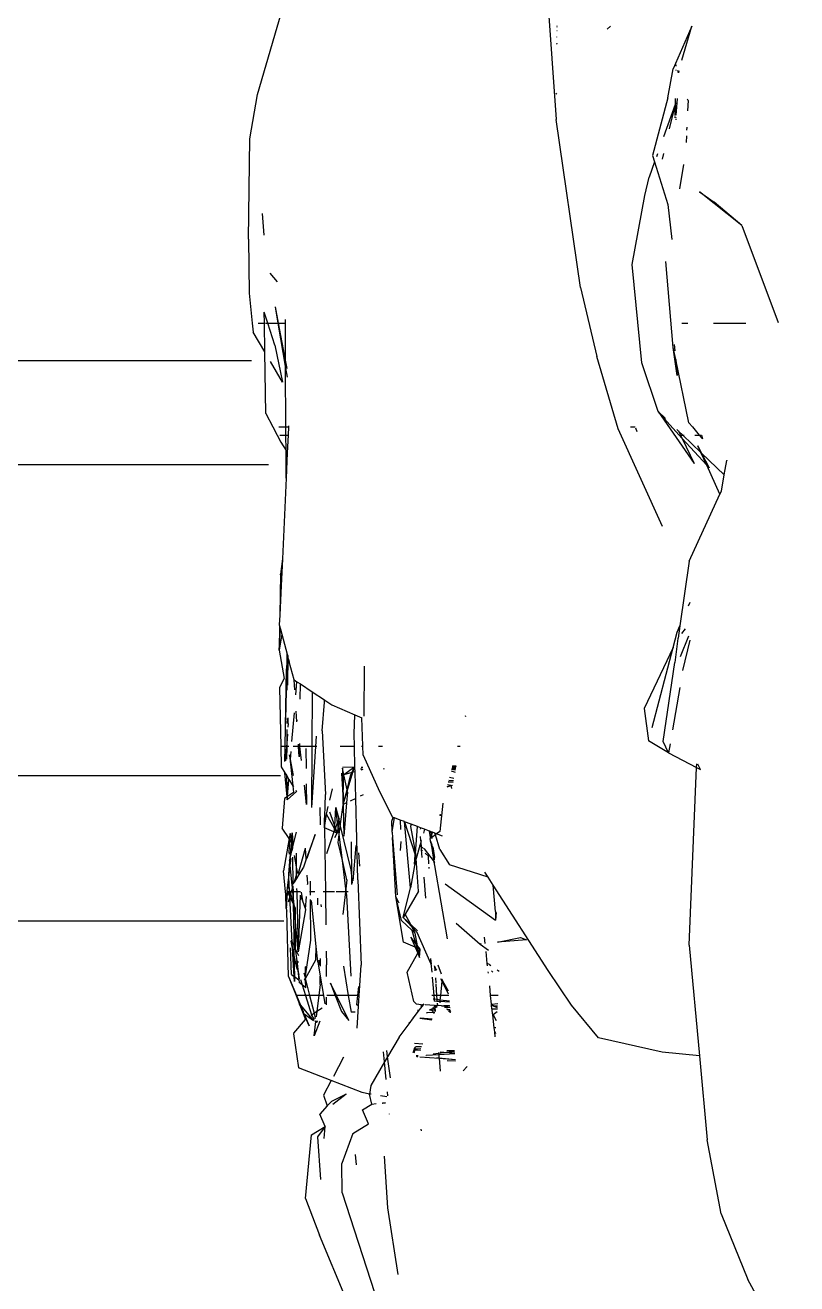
# Model space of a CAD drawing. Extents: x 44111 to 90315, y 4379 to 151689.
# Drawn here: x 60516.3 to 60702.3, y 132271.7 to 132575 of the extents above; entities that cross this region are included whole.
import ezdxf

# ---------------------------------------------------------------- set-up
doc = ezdxf.new("R2010")
doc.units = 0
doc.header["$LTSCALE"] = 1000
doc.header["$MEASUREMENT"] = 0
for name, color, linetype in [('A-DETA-XFINE', 154, 'Continuous'), ('A-立面看线', 50, 'Continuous'), ('家具', 250, 'Continuous')]:
    doc.layers.add(name, color=color, linetype=linetype)

# ---------------------------------------------------------------- blocks, each defined once
blk = doc.blocks.new('雕像')
at = {"layer": 'A-DETA-XFINE'}
for p, q in [((643875.15, -359365.24), (643879.9, -359432.24)), ((643807.86, -359426.16), (643815.14, -359401.21)), ((643880.1, -359409.73), (643880.07, -359409.77)), ((643880.1, -359409.82), (643880.07, -359409.86)), ((643880.07, -359409.9), (643880.1, -359409.86)), ((643892.99, -359409.76), (643892.2, -359410.49)), ((643912.62, -359409.73), (643908.11, -359420)), ((643910.15, -359417.89), (643912.62, -359409.73)), ((643880.03, -359412.36), (643880.08, -359412.31)), ((643880.09, -359410.85), (643880.05, -359410.89)), ((643880.06, -359413.84), (643880.01, -359413.91)), ((643880.01, -359414.03), (643880.06, -359413.98)), ((643908.83, -359419.25), (643908.75, -359419.02)), ((643908.75, -359419.02), (643908.75, -359419.34)), ((643906.84, -359427.03), (643908.11, -359420)), ((643908.73, -359420.24), (643908.72, -359420.45)), ((643909.41, -359420.96), (643909.23, -359420.44)), ((643909.43, -359420.52), (643909.41, -359420.96)), ((643879.96, -359425.87), (643879.82, -359426.08)), ((643806.04, -359436.84), (643807.86, -359426.16)), ((643906.84, -359427.03), (643903.12, -359440.86)), ((643908.55, -359428.63), (643905.79, -359436.37)), ((643907.23, -359434.5), (643908.55, -359428.89)), ((643908.55, -359428.89), (643908.5, -359431.25)), ((643908.58, -359427.13), (643908.55, -359428.63)), ((643908.71, -359428.18), (643908.55, -359428.63)), ((643908.55, -359428.89), (643908.71, -359428.18)), ((643908.55, -359428.63), (643908.55, -359428.89)), ((643909.02, -359427.15), (643908.76, -359431.16)), ((643911.67, -359427.68), (643911.54, -359427.3)), ((643911.67, -359427.68), (643911.55, -359430.16)), ((643908.49, -359431.53), (643908.49, -359431.58)), ((643908.49, -359431.68), (643908.49, -359431.81)), ((643908.73, -359431.74), (643908.72, -359431.84)), ((643885.74, -359472.69), (643879.9, -359432.24)), ((643908.71, -359432.04), (643908.69, -359432.27)), ((643911.36, -359434.07), (643911.32, -359434.76)), ((643805.74, -359461.06), (643806.04, -359436.84)), ((643911.26, -359436.14), (643911.18, -359437.79)), ((643903.12, -359440.86), (643903.62, -359442.45)), ((643904.32, -359440.49), (643904.06, -359441.21)), ((643905.52, -359441.77), (643905.83, -359440.44)), ((643903.62, -359442.45), (643902.3, -359446.13)), ((643903.62, -359442.45), (643906.83, -359452.72)), ((643909.71, -359448.92), (643910.63, -359443.08)), ((643901.23, -359450.54), (643902.3, -359446.13)), ((643924.66, -359457.72), (643914.45, -359449.63)), ((643914.45, -359449.63), (643917.95, -359452.16)), ((643898.24, -359467.13), (643901.23, -359450.54)), ((643906.83, -359452.72), (643907.77, -359461.13)), ((643924.66, -359457.72), (643917.95, -359452.16)), ((643809.02, -359454.85), (643809.39, -359460.09)), ((643924.66, -359457.72), (643933.41, -359481.14)), ((643805.74, -359461.06), (643805.87, -359474.09)), ((643900.55, -359490.85), (643898.24, -359467.13)), ((643908.1, -359487.13), (643906.34, -359466.46)), ((643810.84, -359469.25), (643812.61, -359471.33)), ((643805.87, -359474.09), (643806.63, -359481.27)), ((643885.74, -359472.69), (643889.68, -359489.3)), ((643812.13, -359477.39), (643812.79, -359481.27)), ((643812.13, -359477.39), (643812.87, -359481.27)), ((643810.35, -359481.27), (643809.5, -359478.63)), ((643809.54, -359481.27), (643809.5, -359478.63)), ((643814.62, -359481.27), (643814.6, -359480.43)), ((643806.63, -359481.27), (643806.87, -359483.46)), ((643809.64, -359488.2), (643806.87, -359483.46)), ((643808.06, -359481.27), (643809.54, -359481.27)), ((643809.64, -359488.2), (643809.54, -359481.27)), ((643809.84, -359481.27), (643810.35, -359481.27)), ((643812.04, -359486.58), (643810.35, -359481.27)), ((643810.35, -359481.27), (643812.79, -359481.27)), ((643812.79, -359481.27), (643814.65, -359492.16)), ((643812.79, -359481.27), (643812.87, -359481.27)), ((643812.87, -359481.27), (643814.65, -359490.63)), ((643812.87, -359481.27), (643814.62, -359481.27)), ((643814.65, -359490.63), (643814.62, -359481.27)), ((643910.2, -359481.27), (643911.59, -359481.27)), ((643917.77, -359481.27), (643925.62, -359481.27)), ((643812.04, -359486.58), (643813.92, -359495.5)), ((643908.34, -359486.46), (643908.5, -359487.98)), ((643809.86, -359503.06), (643809.64, -359488.2)), ((643894.85, -359506.75), (643889.68, -359489.3)), ((643909.08, -359493.86), (643908.1, -359487.13)), ((643908.7, -359490.04), (643908.1, -359487.13)), ((643813.92, -359495.5), (643811.02, -359490.54)), ((643814.65, -359490.63), (643814.95, -359492.25)), ((643814.65, -359492.16), (643814.65, -359490.63)), ((643814.65, -359492.16), (643815.01, -359494.28)), ((643814.72, -359506.27), (643814.65, -359492.16)), ((643904.45, -359502.59), (643900.55, -359490.85)), ((643908.7, -359490.04), (643909.08, -359493.86)), ((643911.84, -359505.27), (643908.7, -359490.04)), ((643809.86, -359503.06), (643811.54, -359506.27)), ((643906.21, -359504.27), (643904.45, -359502.59)), ((643904.45, -359502.59), (643913.13, -359515.09)), ((643906.52, -359505.01), (643904.45, -359502.59)), ((643811.54, -359506.27), (643812.58, -359508.27)), ((643813.01, -359506.27), (643814.72, -359506.27)), ((643814.72, -359506.27), (643815.36, -359506.27)), ((643814.73, -359508.27), (643814.72, -359506.27)), ((643815.36, -359506.27), (643815.27, -359508.27)), ((643815.37, -359506.06), (643815.36, -359506.27)), ((643905.53, -359530.27), (643894.85, -359506.75)), ((643897.83, -359506.27), (643898.92, -359506.27)), ((643899.04, -359506.49), (643899.3, -359507.43)), ((643906.52, -359505.01), (643910.25, -359509.06)), ((643909.41, -359507.33), (643908.99, -359506.92)), ((643909.36, -359507.2), (643909.41, -359507.33)), ((643910.4, -359508.27), (643909.41, -359507.33)), ((643909.41, -359507.33), (643909.87, -359508.27)), ((643911.84, -359505.27), (643912.71, -359506.27)), ((643912.71, -359506.27), (643912.85, -359506.27)), ((643912.71, -359506.27), (643914.37, -359508.27)), ((643812.58, -359508.27), (643813.48, -359509.99)), ((643813.27, -359508.27), (643814.73, -359508.27)), ((643813.48, -359509.99), (643814.75, -359512)), ((643814.73, -359508.27), (643815.27, -359508.27)), ((643814.75, -359512), (643814.73, -359508.27)), ((643815.27, -359508.27), (643815.07, -359512.5)), ((643909.87, -359508.27), (643910.4, -359508.27)), ((643909.87, -359508.27), (643910.25, -359509.06)), ((643910.25, -359509.06), (643913.13, -359515.09)), ((643910.25, -359509.06), (643916.18, -359515.53)), ((643910.4, -359508.27), (643910.73, -359508.27)), ((643914.77, -359512.43), (643910.4, -359508.27)), ((643913.29, -359508.27), (643914.37, -359508.27)), ((643914.77, -359512.43), (643914.04, -359510.83)), ((643914.04, -359510.83), (643914.95, -359512.6)), ((643914.37, -359508.27), (643914.84, -359508.24)), ((643914.37, -359508.27), (643915.15, -359509.19)), ((643914.84, -359508.24), (643914.88, -359508.27)), ((643914.88, -359508.27), (643915.15, -359509.19)), ((643814.75, -359512), (643815.07, -359512.5)), ((643814.78, -359518.63), (643814.75, -359512)), ((643815.07, -359512.5), (643814.78, -359518.63)), ((643916.18, -359515.53), (643914.77, -359512.43)), ((643914.95, -359512.6), (643914.77, -359512.43)), ((643914.95, -359512.6), (643916.77, -359516.16)), ((643920.41, -359517.81), (643914.95, -359512.6)), ((643919.37, -359522.5), (643916.18, -359515.53)), ((643916.18, -359515.53), (643916.77, -359516.16)), ((643920.41, -359517.81), (643921.02, -359514.41)), ((643921.01, -359514.32), (643921.02, -359514.41)), ((643814.78, -359518.63), (643813.87, -359538.05)), ((643919.7, -359521.77), (643920.41, -359517.81)), ((643911.96, -359538.61), (643919.37, -359522.5)), ((643919.37, -359522.5), (643919.7, -359521.77)), ((643813.87, -359538.05), (643813.41, -359541.75)), ((643813.87, -359538.05), (643813.64, -359542.98)), ((643911.96, -359538.61), (643909.73, -359554.19)), ((643813.41, -359541.75), (643813.24, -359551.67)), ((643813.64, -359542.98), (643813.41, -359541.75)), ((643813.41, -359541.75), (643813.57, -359544.46)), ((643813.64, -359542.98), (643813.57, -359544.46)), ((643813.57, -359544.46), (643813.24, -359551.67)), ((643911.82, -359549.38), (643912.2, -359548.51)), ((643813.24, -359551.67), (643813.13, -359553.95)), ((643813.19, -359554.18), (643813.09, -359560.08)), ((643813.09, -359560.08), (643813.41, -359555)), ((643813.76, -359556.26), (643813.09, -359560.08)), ((643813.13, -359553.95), (643813.19, -359554.18)), ((643813.19, -359554.18), (643813.41, -359555)), ((643813.41, -359555), (643813.76, -359556.26)), ((643813.76, -359556.26), (643815.05, -359561.03)), ((643908.08, -359559.44), (643909.06, -359555.72)), ((643909.06, -359555.72), (643909.73, -359554.19)), ((643909.73, -359554.19), (643909.3, -359557.18)), ((643910.19, -359556.03), (643911.03, -359554.93)), ((643909.25, -359557.25), (643908.45, -359563.08)), ((643909.25, -359557.25), (643909.3, -359557.18)), ((643911.78, -359556.7), (643909.79, -359561.7)), ((643910.43, -359565), (643912.19, -359557.65)), ((643813.09, -359560.08), (643814.29, -359566.88)), ((643814.93, -359566.41), (643815.05, -359561.03)), ((643815.05, -359561.03), (643815.17, -359561.47)), ((643815.17, -359561.47), (643815.09, -359568.54)), ((643815.38, -359562.26), (643815.17, -359561.47)), ((643815.38, -359562.26), (643815.38, -359562.32)), ((643815.38, -359562.32), (643815.54, -359562.86)), ((643908.08, -359559.44), (643901.1, -359574.13)), ((643903.02, -359578.73), (643908.08, -359559.44)), ((643814.54, -359583.27), (643814.87, -359564.56)), ((643814.93, -359566.41), (643814.87, -359564.56)), ((643815.58, -359563.31), (643815.54, -359562.86)), ((643816.73, -359567.24), (643815.54, -359562.86)), ((643833.61, -359575.98), (643833.71, -359563.94)), ((643905.67, -359582.11), (643908.45, -359563.08)), ((643814.29, -359566.88), (643813.22, -359569.08)), ((643814.7, -359576.79), (643814.93, -359566.41)), ((643815.03, -359569.68), (643814.93, -359566.41)), ((643816.73, -359567.24), (643817.38, -359567.67)), ((643816.87, -359569.6), (643816.73, -359567.24)), ((643817.12, -359570.83), (643817.38, -359567.67)), ((643817.38, -359567.67), (643818.21, -359568.21)), ((643818.17, -359571.86), (643818.21, -359568.21)), ((643818.21, -359568.21), (643821.06, -359570.09)), ((643813.22, -359569.08), (643813.47, -359583.27)), ((643821.06, -359570.09), (643820.96, -359583.27)), ((643821.06, -359570.09), (643824.02, -359572.04)), ((643909.69, -359569.06), (643907.96, -359579.25)), ((643823.48, -359579.5), (643824.06, -359572.62)), ((643824.06, -359572.62), (643824.02, -359572.04)), ((643824.02, -359572.04), (643824.1, -359572.09)), ((643824.06, -359572.62), (643824.1, -359572.09)), ((643824.1, -359572.09), (643825.81, -359573.22)), ((643825.81, -359573.22), (643831.38, -359575.67)), ((643901.1, -359574.13), (643902.16, -359581.9)), ((643814.99, -359576.56), (643814.98, -359577.78)), ((643815.29, -359577.71), (643815.24, -359576.36)), ((643816.19, -359582.12), (643816.76, -359575.16)), ((643817.38, -359577.38), (643817.21, -359574.8)), ((643817.42, -359577.08), (643817.38, -359576.71)), ((643831.15, -359580.22), (643831.38, -359575.67)), ((643831.38, -359575.67), (643833.04, -359576.4)), ((643833.32, -359585.34), (643833.04, -359576.4)), ((643858.11, -359576.14), (643858.04, -359575.92)), ((643814.96, -359579.19), (643814.92, -359582.55)), ((643815.09, -359580.34), (643814.92, -359582.55)), ((643815.29, -359577.71), (643815.22, -359578.63)), ((643823.48, -359579.5), (643824.24, -359594.84)), ((643831.23, -359583.27), (643831.15, -359580.22)), ((643813.47, -359583.27), (643813.55, -359588.16)), ((643814.54, -359583.27), (643813.47, -359583.27)), ((643814.47, -359586.91), (643814.54, -359583.27)), ((643814.87, -359583.27), (643814.54, -359583.27)), ((643814.87, -359583.27), (643814.61, -359586.71)), ((643814.92, -359582.55), (643814.87, -359583.27)), ((643814.92, -359583.27), (643814.87, -359583.27)), ((643814.92, -359583.27), (643814.88, -359586.35)), ((643814.92, -359582.55), (643814.92, -359583.27)), ((643815.41, -359583.27), (643814.92, -359583.27)), ((643817.77, -359583.27), (643816.5, -359583.27)), ((643817.77, -359583.27), (643817.73, -359582.73)), ((643817.92, -359585.67), (643817.77, -359583.27)), ((643818.04, -359583.27), (643817.77, -359583.27)), ((643818.01, -359585.81), (643818.04, -359583.27)), ((643818.04, -359583.27), (643818.05, -359582.59)), ((643818.12, -359583.27), (643818.04, -359583.27)), ((643818.12, -359583.27), (643818.05, -359582.59)), ((643818.51, -359586.66), (643818.12, -359583.27)), ((643820.96, -359583.27), (643818.12, -359583.27)), ((643820.96, -359583.27), (643820.86, -359597.95)), ((643821.89, -359583.27), (643820.86, -359597.95)), ((643821.89, -359583.27), (643820.96, -359583.27)), ((643822.06, -359580.83), (643821.89, -359583.27)), ((643822.19, -359583.27), (643821.89, -359583.27)), ((643831.23, -359583.27), (643827.81, -359583.27)), ((643831.36, -359588.27), (643831.23, -359583.27)), ((643833.17, -359583.27), (643832.98, -359583.27)), ((643838.04, -359583.27), (643837.08, -359583.27)), ((643856.72, -359583.27), (643856.11, -359583.27)), ((643907, -359584.83), (643902.16, -359581.9)), ((643907, -359584.83), (643905.67, -359582.11)), ((643907.38, -359582.64), (643907, -359584.83)), ((643815.84, -359586.42), (643815.63, -359585.32)), ((643815.63, -359585.32), (643816.4, -359592.75)), ((643815.84, -359586.42), (643816, -359584.46)), ((643816.55, -359590.24), (643815.84, -359586.42)), ((643819.57, -359583.8), (643819.62, -359588.55)), ((643833.32, -359585.34), (643837.3, -359594.14)), ((643907, -359584.83), (643913.75, -359588.34)), ((643813.55, -359588.16), (643814.47, -359589.64)), ((643815.01, -359595.39), (643814.47, -359589.64)), ((643814.47, -359589.64), (643814.84, -359590.23)), ((643831.24, -359588.26), (643828.33, -359588.34)), ((643828.35, -359588.53), (643828.51, -359596.32)), ((643828.69, -359590.09), (643828.35, -359588.53)), ((643831.24, -359588.26), (643828.69, -359590.09)), ((643830.63, -359589.57), (643828.69, -359590.09)), ((643829.52, -359594.01), (643830.87, -359589.5)), ((643830.4, -359590.06), (643830.63, -359589.57)), ((643830.63, -359589.57), (643831.24, -359588.26)), ((643830.87, -359589.5), (643830.63, -359589.57)), ((643830.87, -359589.5), (643831.24, -359588.26)), ((643831.39, -359589.36), (643830.87, -359589.5)), ((643831.36, -359588.3), (643831.24, -359588.26)), ((643831.36, -359588.27), (643831.24, -359588.26)), ((643831.36, -359588.3), (643831.36, -359588.27)), ((643831.39, -359589.36), (643831.36, -359588.3)), ((643831.55, -359595.78), (643831.39, -359589.36)), ((643833.26, -359588.8), (643832.82, -359588.68)), ((643833.26, -359588.86), (643832.82, -359588.98)), ((643833.25, -359588.34), (643832.83, -359588.33)), ((643838.17, -359588.58), (643838.45, -359588.66)), ((643854.58, -359589.12), (643855.5, -359589.49)), ((643854.67, -359588.77), (643855.62, -359588.91)), ((643854.71, -359588.63), (643855.64, -359588.79)), ((643854.75, -359588.47), (643855.68, -359588.58)), ((643855.72, -359588.36), (643854.77, -359588.39)), ((643855.77, -359588.11), (643854.82, -359588.22)), ((643855.34, -359588.08), (643854.84, -359588.12)), ((643854.86, -359588.05), (643855.34, -359588.08)), ((643855.65, -359588.06), (643854.87, -359588.01)), ((643855.65, -359588.06), (643855.34, -359588.08)), ((643855.79, -359588.04), (643855.65, -359588.06)), ((643855.65, -359588.06), (643855.77, -359588.11)), ((643911.95, -359631.12), (643913.75, -359588.34)), ((643913.75, -359588.34), (643913.79, -359587.43)), ((643913.75, -359588.34), (643914.65, -359588.81)), ((643914.65, -359588.81), (643914.04, -359587.53)), ((643814.84, -359590.23), (643814.83, -359590.69)), ((643814.83, -359590.69), (643815.01, -359595.39)), ((643814.84, -359590.23), (643815.44, -359591.2)), ((643815.1, -359595.32), (643815.44, -359591.2)), ((643815.44, -359591.2), (643816.4, -359592.75)), ((643816.4, -359592.75), (643816.56, -359593.01)), ((643816.4, -359592.75), (643816.57, -359594.36)), ((643819.71, -359597.24), (643819.18, -359592.59)), ((643819.65, -359592.27), (643819.71, -359597.24)), ((643828.15, -359589.75), (643828.51, -359596.32)), ((643828.56, -359597.22), (643828.59, -359590.12)), ((643828.69, -359590.09), (643828.59, -359590.12)), ((643829.46, -359593.72), (643828.69, -359590.09)), ((643829.46, -359593.72), (643830.4, -359590.06)), ((643854.53, -359592.68), (643853.57, -359592.97)), ((643853.57, -359592.99), (643854.53, -359592.68)), ((643854.53, -359592.68), (643853.7, -359592.5)), ((643855.02, -359591.95), (643853.87, -359591.85)), ((643855.04, -359591.87), (643853.89, -359591.78)), ((643855.1, -359591.57), (643853.97, -359591.44)), ((643855.21, -359590.98), (643854.16, -359590.73)), ((643854.53, -359592.68), (643854.9, -359592.59)), ((643854.74, -359593.42), (643854.53, -359592.68)), ((643814.41, -359595.78), (643813.82, -359602.94)), ((643815.01, -359595.39), (643814.41, -359595.78)), ((643815.1, -359595.32), (643815.01, -359595.39)), ((643815.01, -359595.39), (643815.04, -359596.11)), ((643815.04, -359596.11), (643817.27, -359594.15)), ((643815.04, -359596.11), (643815.1, -359595.32)), ((643816.57, -359594.36), (643815.1, -359595.32)), ((643817.16, -359593.96), (643817.27, -359594.15)), ((643817.27, -359594.15), (643817.23, -359593.92)), ((643824.01, -359602.86), (643824.24, -359594.84)), ((643825.31, -359596.18), (643825.95, -359593.46)), ((643828.56, -359597.22), (643829.46, -359593.72)), ((643828.56, -359597.22), (643829.52, -359594.01)), ((643829.58, -359594.27), (643829.36, -359596.83)), ((643829.52, -359594.01), (643829.46, -359593.72)), ((643829.58, -359594.27), (643829.52, -359594.01)), ((643831.55, -359595.78), (643830.22, -359596.42)), ((643832.06, -359615.4), (643831.55, -359595.78)), ((643833.36, -359594.91), (643832.64, -359595.26)), ((643837.3, -359594.14), (643840.41, -359600.3)), ((643822.93, -359598), (643822.98, -359602.16)), ((643824.52, -359599.56), (643824.94, -359597.77)), ((643826.49, -359602.54), (643826.75, -359597.97)), ((643827.55, -359600.69), (643826.75, -359597.97)), ((643826.75, -359597.97), (643827.46, -359600.92)), ((643827.2, -359601.64), (643826.75, -359597.97)), ((643827.84, -359602.47), (643828.53, -359597.42)), ((643828.51, -359596.32), (643828.56, -359597.22)), ((643828.56, -359597.22), (643828.53, -359597.42)), ((643828.53, -359597.42), (643828.68, -359604.91)), ((643829.36, -359596.83), (643828.56, -359597.22)), ((643829.36, -359596.83), (643828.68, -359604.91)), ((643852.53, -359596.95), (643851.83, -359603.73)), ((643823.97, -359600.44), (643824.01, -359602.86)), ((643824.01, -359602.86), (643824.52, -359599.56)), ((643826.47, -359603.07), (643824.52, -359599.56)), ((643825.24, -359599.03), (643826.49, -359602.54)), ((643826.68, -359603.07), (643827.2, -359601.64)), ((643827.2, -359601.64), (643827.46, -359600.92)), ((643827.31, -359602.45), (643827.2, -359601.64)), ((643827.5, -359601.06), (643827.31, -359602.45)), ((643827.46, -359600.92), (643827.55, -359600.69)), ((643827.46, -359600.92), (643827.5, -359601.06)), ((643827.55, -359600.69), (643827.5, -359601.06)), ((643827.5, -359601.06), (643827.84, -359602.47)), ((643840.23, -359601.25), (643840.57, -359600.36)), ((643840.37, -359603.75), (643840.23, -359601.25)), ((643840.37, -359603.75), (643840.91, -359600.49)), ((643840.57, -359600.36), (643840.41, -359600.3)), ((643840.91, -359600.49), (643840.57, -359600.36)), ((643842.24, -359601), (643840.91, -359600.49)), ((643842.24, -359601), (643842.38, -359603.28)), ((643843.28, -359601.39), (643842.24, -359601)), ((643844.77, -359617.31), (643843.28, -359601.39)), ((643843.34, -359601.41), (643843.28, -359601.39)), ((643843.34, -359601.41), (643845.9, -359609.37)), ((643844.9, -359602.01), (643843.34, -359601.41)), ((643851.88, -359599.79), (643851.78, -359599.8)), ((643851.85, -359599.57), (643851.88, -359599.79)), ((643852.04, -359599.77), (643851.88, -359599.79)), ((643851.88, -359599.79), (643851.92, -359600.02)), ((643815.51, -359605.46), (643813.82, -359602.94)), ((643815.72, -359604.24), (643815.51, -359605.46)), ((643815.67, -359605.7), (643815.72, -359604.24)), ((643816.12, -359605.78), (643815.72, -359604.24)), ((643815.72, -359604.24), (643816.08, -359606.21)), ((643816.12, -359605.78), (643816.27, -359604.12)), ((643816.27, -359604.12), (643816.38, -359606.76)), ((643816.27, -359604.12), (643816.3, -359606.46)), ((643816.35, -359607.72), (643817.3, -359603.9)), ((643821.76, -359604.48), (643819.64, -359610.44)), ((643819.82, -359610.18), (643821.76, -359604.48)), ((643824.01, -359602.89), (643824.01, -359602.86)), ((643826.28, -359603.83), (643824.01, -359602.89)), ((643824.01, -359602.89), (643824.24, -359618.27)), ((643826.28, -359603.83), (643824.48, -359609.11)), ((643826.45, -359603.32), (643826.28, -359603.83)), ((643826.45, -359603.32), (643826.47, -359603.07)), ((643826.46, -359603.67), (643826.6, -359603.3)), ((643826.47, -359603.07), (643826.49, -359602.54)), ((643826.6, -359603.3), (643826.47, -359603.07)), ((643827.07, -359604.15), (643826.47, -359603.9)), ((643826.49, -359602.54), (643826.68, -359603.07)), ((643826.5, -359605.24), (643827.07, -359604.15)), ((643826.6, -359603.3), (643826.68, -359603.07)), ((643827.07, -359604.15), (643826.6, -359603.3)), ((643826.68, -359603.07), (643827.07, -359604.15)), ((643827.31, -359602.45), (643827.07, -359604.15)), ((643827.3, -359606.42), (643827.56, -359604.51)), ((643827.56, -359604.51), (643827.31, -359602.45)), ((643827.56, -359604.51), (643827.84, -359602.47)), ((643828.34, -359610.77), (643827.56, -359604.51)), ((643827.84, -359602.47), (643830.39, -359612.98)), ((643840.35, -359603.9), (643840.37, -359603.75)), ((643840.35, -359603.9), (643840.38, -359603.94)), ((643840.38, -359603.89), (643840.37, -359603.75)), ((643840.38, -359603.94), (643840.45, -359605.25)), ((643844.9, -359602.01), (643844.76, -359602.56)), ((643844.76, -359602.56), (643845.93, -359609.07)), ((643846.47, -359602.6), (643844.9, -359602.01)), ((643845.93, -359609.07), (643846.47, -359602.6)), ((643847.14, -359602.85), (643846.47, -359602.6)), ((643847.14, -359602.85), (643847.13, -359603.24)), ((643848.15, -359603.24), (643847.14, -359602.85)), ((643848.15, -359603.24), (643847.88, -359604.18)), ((643849.37, -359603.7), (643848.15, -359603.24)), ((643849.6, -359605.21), (643849.37, -359603.7)), ((643849.4, -359603.71), (643849.37, -359603.7)), ((643849.64, -359605.09), (643849.4, -359603.71)), ((643849.71, -359603.83), (643849.4, -359603.71)), ((643849.81, -359604.59), (643849.64, -359605.09)), ((643849.71, -359603.83), (643849.81, -359604.59)), ((643850.04, -359603.95), (643849.71, -359603.83)), ((643850.04, -359603.95), (643849.81, -359604.59)), ((643849.81, -359604.59), (643849.89, -359605.18)), ((643850.75, -359604.54), (643849.89, -359605.18)), ((643850.64, -359604.18), (643850.04, -359603.95)), ((643850.75, -359604.54), (643850.64, -359604.18)), ((643851.01, -359604.34), (643850.64, -359604.18)), ((643851.01, -359604.34), (643850.75, -359604.54)), ((643851.87, -359608.12), (643850.75, -359604.54)), ((643851.83, -359603.73), (643851.01, -359604.34)), ((643852.5, -359604.9), (643851.01, -359604.34)), ((643815.51, -359605.46), (643814.13, -359613.27)), ((643815.67, -359605.7), (643815.51, -359605.46)), ((643815.55, -359608.91), (643815.67, -359605.7)), ((643816.08, -359606.31), (643815.67, -359605.7)), ((643815.74, -359610.22), (643816.11, -359606.35)), ((643816.08, -359606.21), (643816.12, -359605.78)), ((643816.08, -359606.21), (643816.08, -359606.24)), ((643816.08, -359606.24), (643816.08, -359606.31)), ((643816.11, -359606.35), (643816.08, -359606.31)), ((643816.11, -359606.35), (643816.25, -359607.14)), ((643816.3, -359606.65), (643816.11, -359606.35)), ((643816.3, -359606.46), (643816.12, -359605.78)), ((643816.18, -359608.41), (643816.31, -359607.49)), ((643816.35, -359607.72), (643816.18, -359608.41)), ((643816.38, -359606.76), (643816.3, -359606.46)), ((643816.3, -359606.46), (643816.3, -359606.65)), ((643816.38, -359606.76), (643816.3, -359606.65)), ((643816.3, -359606.65), (643816.31, -359607.34)), ((643816.31, -359607.34), (643816.3, -359607.43)), ((643816.3, -359607.43), (643816.31, -359607.49)), ((643816.31, -359607.34), (643816.38, -359606.76)), ((643816.31, -359607.49), (643816.35, -359607.72)), ((643817.8, -359613.8), (643819.48, -359607.76)), ((643819.64, -359610.44), (643819.48, -359607.76)), ((643828.34, -359610.77), (643827.3, -359606.42)), ((643830.48, -359606.27), (643830.52, -359614.46)), ((643830.92, -359615.64), (643831.66, -359607.16)), ((643841.24, -359619.42), (643840.45, -359605.25)), ((643840.45, -359605.25), (643841.56, -359619.01)), ((643842.33, -359608.35), (643842.49, -359606.16)), ((643847.01, -359607.15), (643846.1, -359610.27)), ((643846.93, -359607.09), (643847.01, -359607.15)), ((643847.23, -359606.41), (643847.01, -359607.15)), ((643847.01, -359607.15), (643847.31, -359607.38)), ((643847.12, -359604.95), (643847.12, -359605.1)), ((643847.12, -359605.1), (643847.23, -359606.41)), ((643847.36, -359605.94), (643847.23, -359606.41)), ((643847.23, -359606.41), (643847.31, -359607.38)), ((643847.31, -359607.38), (643847.73, -359607.7)), ((643847.31, -359607.38), (643847.37, -359608.14)), ((643847.87, -359607.81), (643848.03, -359607.93)), ((643849.6, -359605.21), (643849.51, -359605.46)), ((643849.62, -359605.38), (643849.51, -359605.46)), ((643849.7, -359606.47), (643849.51, -359605.46)), ((643849.64, -359605.09), (643849.6, -359605.21)), ((643849.62, -359605.38), (643849.6, -359605.21)), ((643849.68, -359605.33), (643849.62, -359605.38)), ((643849.63, -359605.46), (643849.62, -359605.38)), ((643849.68, -359605.33), (643849.64, -359605.09)), ((643849.89, -359605.18), (643849.68, -359605.33)), ((643849.7, -359605.45), (643849.68, -359605.33)), ((643849.7, -359606.47), (643850.4, -359610.51)), ((643850.4, -359610.51), (643849.74, -359606.16)), ((643849.89, -359605.18), (643849.92, -359605.44)), ((643850.51, -359609.99), (643849.9, -359606.63)), ((643850.18, -359607.48), (643850.51, -359609.99)), ((643815.55, -359608.91), (643815.53, -359609.22)), ((643815.63, -359610.64), (643815.71, -359610.56)), ((643815.67, -359611), (643815.63, -359610.64)), ((643815.74, -359610.22), (643815.7, -359610.36)), ((643815.71, -359610.56), (643816.18, -359608.41)), ((643815.77, -359611.96), (643815.96, -359610.31)), ((643816.34, -359609.92), (643816.43, -359616.38)), ((643816.69, -359609.58), (643817.26, -359612.73)), ((643817.26, -359612.73), (643817.28, -359608.98)), ((643819.64, -359610.44), (643818.97, -359612.34)), ((643819.65, -359610.6), (643819.64, -359610.44)), ((643829.45, -359615.42), (643828.34, -359610.77)), ((643829.19, -359617.61), (643828.34, -359610.77)), ((643832.25, -359608.89), (643832.49, -359612.11)), ((643845.71, -359611.62), (643845.9, -359609.37)), ((643846.08, -359609.92), (643845.88, -359611.04)), ((643846.1, -359610.27), (643845.88, -359611.04)), ((643845.9, -359609.37), (643845.93, -359609.07)), ((643845.9, -359609.37), (643846.08, -359609.92)), ((643845.93, -359609.07), (643846.08, -359609.92)), ((643846.1, -359610.27), (643846.08, -359609.92)), ((643846.7, -359618.13), (643846.1, -359610.27)), ((643847.67, -359608.42), (643847.37, -359608.14)), ((643847.37, -359608.14), (643847.53, -359610.01)), ((643848.03, -359607.93), (643850.48, -359611.08)), ((643849.09, -359609.74), (643848.29, -359608.99)), ((643849.19, -359611.53), (643849.09, -359609.74)), ((643850.48, -359611.08), (643850.4, -359610.51)), ((643850.57, -359610.62), (643850.51, -359609.99)), ((643851.87, -359608.12), (643854.18, -359611.8)), ((643814.65, -359618.27), (643814.13, -359613.27)), ((643815.4, -359614.03), (643815.67, -359611)), ((643815.44, -359614.73), (643815.77, -359611.96)), ((643815.77, -359611.96), (643815.67, -359611)), ((643816.25, -359616.67), (643815.77, -359611.96)), ((643817.25, -359614.07), (643817.26, -359612.73)), ((643817.41, -359613.55), (643817.25, -359614.07)), ((643817.26, -359612.73), (643817.41, -359613.55)), ((643817.8, -359613.8), (643817.84, -359614.13)), ((643818.97, -359612.34), (643817.84, -359614.13)), ((643819.01, -359612.54), (643819.03, -359612.48)), ((643830.39, -359612.98), (643830.52, -359614.46)), ((643845.88, -359611.04), (643844.77, -359617.31)), ((643845.88, -359611.04), (643845.71, -359611.62)), ((643849.25, -359612.67), (643849.23, -359612.33)), ((643850.48, -359611.08), (643850.49, -359611.14)), ((643850.62, -359611.97), (643850.49, -359611.14)), ((643850.49, -359611.14), (643850.64, -359611.28)), ((643853.7, -359629.59), (643850.62, -359611.97)), ((643863.47, -359614.79), (643854.18, -359611.8)), ((643863.47, -359614.79), (643862.66, -359613.53)), ((643815.04, -359618.09), (643815.21, -359616.72)), ((643815.4, -359614.03), (643815.21, -359616.72)), ((643815.21, -359616.72), (643815.44, -359614.73)), ((643815.21, -359616.72), (643815.62, -359618.03)), ((643815.44, -359614.73), (643815.4, -359614.03)), ((643815.62, -359618.03), (643815.44, -359614.73)), ((643816.43, -359616.38), (643816.25, -359616.67)), ((643816.3, -359617.27), (643816.25, -359616.67)), ((643816.43, -359616.82), (643816.3, -359617.27)), ((643816.69, -359615.96), (643816.43, -359616.38)), ((643816.43, -359616.82), (643816.45, -359618.27)), ((643817.25, -359614.07), (643816.69, -359615.96)), ((643817.25, -359615.07), (643816.69, -359615.96)), ((643817.25, -359615.07), (643817.25, -359614.07)), ((643817.84, -359614.13), (643817.25, -359615.07)), ((643820, -359616.28), (643819.88, -359614.29)), ((643819.97, -359616.55), (643820, -359616.28)), ((643820.57, -359615.77), (643820.58, -359618.27)), ((643829.45, -359615.42), (643829.19, -359617.61)), ((643830.52, -359614.46), (643830.53, -359616.5)), ((643830.52, -359614.46), (643830.68, -359616.18)), ((643832.06, -359615.4), (643832.88, -359635.99)), ((643847.94, -359614.76), (643848.37, -359619.85)), ((643853.15, -359616.35), (643865.22, -359625.09)), ((643864.7, -359616.7), (643863.47, -359614.79)), ((643865.23, -359623.07), (643864.7, -359616.7)), ((643877.99, -359637.26), (643864.7, -359616.7)), ((643814.72, -359618.9), (643814.65, -359618.27)), ((643814.82, -359622.28), (643814.72, -359618.9)), ((643814.83, -359619.93), (643814.72, -359618.9)), ((643814.83, -359619.93), (643815.02, -359618.27)), ((643814.83, -359619.93), (643814.87, -359621.36)), ((643815.02, -359618.27), (643814.93, -359620.13)), ((643815.04, -359618.09), (643815.02, -359618.27)), ((643815.15, -359618.27), (643815.02, -359618.27)), ((643815.15, -359618.27), (643815.04, -359618.09)), ((643815.63, -359618.27), (643815.15, -359618.27)), ((643815.69, -359619.35), (643815.15, -359618.27)), ((643815.69, -359619.39), (643815.27, -359620.77)), ((643815.62, -359618.03), (643815.69, -359618.27)), ((643815.63, -359618.27), (643815.62, -359618.03)), ((643815.69, -359618.27), (643815.63, -359618.27)), ((643815.69, -359619.35), (643815.63, -359618.27)), ((643815.69, -359618.27), (643815.85, -359618.79)), ((643816, -359618.27), (643815.69, -359618.27)), ((643815.85, -359618.79), (643815.69, -359619.35)), ((643815.69, -359619.35), (643815.69, -359619.39)), ((643816.49, -359621.08), (643815.69, -359619.39)), ((643816.27, -359630.42), (643815.69, -359619.39)), ((643816, -359618.27), (643815.85, -359618.79)), ((643815.85, -359618.79), (643816.48, -359620.82)), ((643816.3, -359617.27), (643816, -359618.27)), ((643816.39, -359618.27), (643816, -359618.27)), ((643816.39, -359618.27), (643816.3, -359617.27)), ((643816.46, -359619.03), (643816.39, -359618.27)), ((643816.45, -359618.27), (643816.39, -359618.27)), ((643816.45, -359618.27), (643816.46, -359619.03)), ((643817.33, -359618.27), (643816.45, -359618.27)), ((643816.46, -359619.03), (643816.48, -359620.82)), ((643816.69, -359621.5), (643816.46, -359619.03)), ((643817.31, -359617.52), (643817.33, -359618.27)), ((643817.33, -359618.27), (643817.72, -359632.76)), ((643818.24, -359618.27), (643817.33, -359618.27)), ((643818.19, -359619.13), (643817.72, -359632.76)), ((643818.19, -359619.13), (643818.69, -359620.5)), ((643818.41, -359618.41), (643818.69, -359620.5)), ((643819.42, -359622.5), (643819.7, -359619.44)), ((643820.58, -359618.27), (643820.38, -359618.27)), ((643820.58, -359618.27), (643820.59, -359619.13)), ((643821.74, -359618.27), (643820.58, -359618.27)), ((643822.39, -359621.41), (643822.45, -359619.8)), ((643824.24, -359618.27), (643823.68, -359618.27)), ((643824.24, -359618.27), (643824.36, -359626.23)), ((643826.45, -359618.27), (643824.24, -359618.27)), ((643829.11, -359618.27), (643826.82, -359618.27)), ((643829.11, -359618.27), (643828.46, -359623.75)), ((643829.19, -359617.61), (643829.11, -359618.27)), ((643829.27, -359618.27), (643829.11, -359618.27)), ((643829.27, -359618.27), (643829.19, -359617.61)), ((643829.38, -359619.1), (643829.27, -359618.27)), ((643829.75, -359618.27), (643829.27, -359618.27)), ((643830.47, -359638.65), (643829.38, -359619.1)), ((643842.56, -359625.24), (643841.24, -359619.42)), ((643842.07, -359621.01), (643841.24, -359619.42)), ((643843.09, -359630.42), (643841.24, -359619.42)), ((643842.99, -359624.51), (643844.77, -359617.31)), ((643846.7, -359618.13), (643843.48, -359623.67)), ((643814.87, -359621.36), (643814.82, -359622.28)), ((643814.88, -359622.05), (643814.82, -359622.28)), ((643814.82, -359622.28), (643814.91, -359622.96)), ((643814.88, -359622.05), (643814.87, -359621.36)), ((643814.91, -359622.96), (643814.88, -359622.05)), ((643815.33, -359638.71), (643814.91, -359622.96)), ((643816.5, -359622.31), (643816.45, -359623.05)), ((643816.48, -359620.82), (643816.59, -359621.15)), ((643816.48, -359620.82), (643816.49, -359621.08)), ((643816.58, -359621.27), (643816.49, -359621.08)), ((643816.49, -359621.08), (643816.5, -359622.31)), ((643816.58, -359621.27), (643816.5, -359622.31)), ((643816.5, -359622.31), (643816.52, -359623.17)), ((643816.59, -359621.15), (643816.58, -359621.27)), ((643816.69, -359621.5), (643816.58, -359621.27)), ((643816.97, -359624.61), (643816.69, -359621.5)), ((643816.99, -359622.13), (643816.69, -359621.5)), ((643816.99, -359622.13), (643816.97, -359624.61)), ((643819.47, -359622.65), (643817.72, -359632.76)), ((643818.69, -359620.5), (643819.42, -359622.5)), ((643819.42, -359622.5), (643819.47, -359622.65)), ((643820.59, -359620.16), (643820.63, -359629.92)), ((643822.05, -359631.48), (643820.89, -359620.4)), ((643823.18, -359621.37), (643823.19, -359621.95)), ((643865.23, -359623.07), (643865.22, -359625.09)), ((643816.52, -359623.17), (643816.64, -359631.23)), ((643816.97, -359624.61), (643816.93, -359631.51)), ((643817.72, -359632.76), (643816.97, -359624.61)), ((643842.56, -359625.24), (643845.11, -359627.57)), ((643843.48, -359623.67), (643842.99, -359624.51)), ((643842.99, -359624.51), (643844.81, -359626.19)), ((643845.11, -359626.77), (643842.99, -359624.51)), ((643844.81, -359626.19), (643843.48, -359623.67)), ((643855.79, -359625.89), (643861.58, -359630.91)), ((643865.45, -359623.27), (643865.22, -359625.09)), ((643844.81, -359626.19), (643846.42, -359627.68)), ((643845.11, -359626.77), (643844.81, -359626.19)), ((643846.4, -359628.13), (643845.11, -359626.77)), ((643845.91, -359628.29), (643845.11, -359626.77)), ((643845.11, -359627.57), (643845.91, -359628.29)), ((643845.11, -359627.57), (643845.98, -359630.67)), ((643846.45, -359631.3), (643845.91, -359628.29)), ((643849.7, -359635.53), (643846.4, -359628.13)), ((643816.04, -359638.2), (643815.85, -359631.81)), ((643816.35, -359631.9), (643815.98, -359630.22)), ((643816.01, -359629.83), (643816.27, -359630.42)), ((643816.27, -359630.42), (643816.64, -359631.23)), ((643816.35, -359631.9), (643816.27, -359630.42)), ((643816.71, -359638.69), (643816.35, -359631.9)), ((643816.67, -359633.34), (643816.35, -359631.9)), ((643816.64, -359631.23), (643816.67, -359633.34)), ((643816.64, -359631.23), (643816.99, -359632)), ((643816.93, -359631.51), (643816.99, -359632)), ((643816.99, -359632), (643817.36, -359634.92)), ((643816.99, -359632), (643817.74, -359633.66)), ((643820.63, -359629.92), (643819.46, -359638.05)), ((643821.95, -359634.66), (643822.05, -359631.48)), ((643822.44, -359635.14), (643822.05, -359631.48)), ((643845.9, -359631.62), (643843.09, -359630.42)), ((643844.88, -359629.21), (643845.9, -359631.62)), ((643845.98, -359630.67), (643844.88, -359629.21)), ((643845.9, -359631.62), (643846.53, -359633.1)), ((643846.3, -359631.79), (643845.9, -359631.62)), ((643845.98, -359630.67), (643846.3, -359631.79)), ((643846.45, -359631.3), (643845.98, -359630.67)), ((643846.3, -359631.79), (643846.62, -359632.94)), ((643846.56, -359631.91), (643846.3, -359631.79)), ((643846.56, -359631.91), (643846.45, -359631.3)), ((643847.08, -359632.13), (643846.45, -359631.3)), ((643846.71, -359632.77), (643846.56, -359631.91)), ((643847.08, -359632.13), (643846.56, -359631.91)), ((643846.71, -359632.77), (643847.08, -359632.13)), ((643846.96, -359634.13), (643847.08, -359632.13)), ((643861.58, -359630.91), (643863.55, -359632.36)), ((643861.66, -359630.78), (643861.78, -359630.89)), ((643862.77, -359630.76), (643862.61, -359629.26)), ((643865.73, -359630.39), (643871.3, -359629.32)), ((643872.7, -359629.84), (643865.73, -359630.39)), ((643871.3, -359629.32), (643872.7, -359629.84)), ((643911.95, -359631.12), (643914.41, -359657.8)), ((643817.47, -359636.92), (643816.67, -359633.34)), ((643816.67, -359633.34), (643816.76, -359638.72)), ((643817.29, -359634.87), (643817.59, -359637.28)), ((643817.29, -359634.87), (643817.36, -359634.92)), ((643817.36, -359634.92), (643817.79, -359635.22)), ((643817.36, -359634.92), (643817.7, -359637.66)), ((643819.47, -359639.15), (643821.95, -359634.66)), ((643822.44, -359635.14), (643823.01, -359638.64)), ((643822.88, -359635.9), (643822.74, -359634.77)), ((643823.05, -359636.19), (643823.08, -359634.34)), ((643824.46, -359632.6), (643824.51, -359635.93)), ((643843.97, -359637.66), (643846.53, -359633.1)), ((643846.53, -359633.1), (643846.62, -359632.94)), ((643846.53, -359633.1), (643846.96, -359634.13)), ((643846.62, -359632.94), (643846.71, -359632.77)), ((643846.62, -359632.94), (643846.96, -359634.13)), ((643846.96, -359634.13), (643846.71, -359632.77)), ((643849.6, -359634.33), (643849.61, -359634.35)), ((643849.61, -359634.35), (643849.78, -359635.72)), ((643849.61, -359634.35), (643849.7, -359635.53)), ((643863.28, -359635.53), (643862.98, -359632.69)), ((643816.04, -359638.2), (643816.71, -359638.69)), ((643817.47, -359636.92), (643817.59, -359637.28)), ((643817.59, -359637.28), (643817.7, -359637.66)), ((643817.59, -359637.28), (643817.86, -359639.54)), ((643817.7, -359637.66), (643817.88, -359638.21)), ((643817.7, -359637.66), (643817.91, -359639.27)), ((643819.07, -359637.78), (643819.34, -359638.86)), ((643819.46, -359638.05), (643819.34, -359638.86)), ((643819.37, -359636.31), (643819.44, -359636.35)), ((643819.46, -359638.05), (643819.44, -359636.35)), ((643819.47, -359639.15), (643819.46, -359638.05)), ((643824.51, -359638.69), (643824.51, -359635.93)), ((643828.64, -359636.25), (643829.77, -359643.27)), ((643832.41, -359643.27), (643832.88, -359635.99)), ((643845.57, -359644.74), (643843.97, -359637.66)), ((643849.78, -359635.72), (643849.7, -359635.53)), ((643849.7, -359635.53), (643849.88, -359637.66)), ((643850.56, -359636.19), (643850.53, -359636.17)), ((643850.56, -359636.19), (643850.56, -359636.24)), ((643850.56, -359636.24), (643850.63, -359637.33)), ((643850.56, -359636.24), (643850.8, -359636.66)), ((643851.03, -359637.17), (643850.8, -359636.66)), ((643851.06, -359637.13), (643851.09, -359637.19)), ((643852.25, -359638.15), (643851.46, -359635.99)), ((643863.28, -359635.53), (643863.14, -359635.46)), ((643863.34, -359636.1), (643863.28, -359635.53)), ((643863.82, -359635.81), (643863.28, -359635.53)), ((643863.53, -359637.86), (643863.5, -359637.54)), ((643863.82, -359635.81), (643864.14, -359636.03)), ((643864.65, -359637.65), (643864.26, -359637.37)), ((643865.65, -359637.06), (643866.11, -359637.38)), ((643883.55, -359645.62), (643877.99, -359637.26)), ((643815.33, -359638.71), (643817.17, -359643.27)), ((643815.33, -359638.71), (643817.24, -359643.27)), ((643816.78, -359639.9), (643816.71, -359638.69)), ((643816.71, -359638.69), (643816.76, -359638.72)), ((643816.76, -359638.72), (643816.78, -359639.9)), ((643816.76, -359638.72), (643817.86, -359639.54)), ((643817.86, -359639.54), (643817.93, -359640.11)), ((643817.86, -359639.54), (643817.92, -359639.58)), ((643818.67, -359640.73), (643817.93, -359640.11)), ((643818.26, -359639.44), (643818.67, -359640.73)), ((643819.5, -359641.43), (643818.67, -359640.73)), ((643818.67, -359640.73), (643819.46, -359643.27)), ((643819.34, -359638.86), (643819.24, -359639.57)), ((643819.24, -359639.57), (643819.43, -359639.22)), ((643819.34, -359638.86), (643819.43, -359639.22)), ((643819.43, -359639.22), (643819.47, -359639.15)), ((643819.47, -359639.4), (643819.43, -359639.22)), ((643819.5, -359641.43), (643819.47, -359639.4)), ((643819.47, -359639.4), (643820.43, -359643.27)), ((643822.97, -359640.66), (643822.66, -359643.27)), ((643822.97, -359640.66), (643823.01, -359638.64)), ((643823.01, -359638.64), (643823.76, -359643.27)), ((643826.91, -359643.27), (643825.45, -359640.3)), ((643825.45, -359640.3), (643826.61, -359643.27)), ((643832.1, -359643.27), (643832.33, -359641.11)), ((643849.98, -359638.87), (643850.35, -359643.27)), ((643850.75, -359639.02), (643850.83, -359640.29)), ((643850.85, -359640.51), (643851.03, -359643.27)), ((643852.06, -359643.27), (643852.38, -359639.84)), ((643852.38, -359639.84), (643852.1, -359639.28)), ((643852.27, -359639.31), (643852.41, -359639.55)), ((643852.38, -359639.84), (643852.41, -359639.55)), ((643853.96, -359642.95), (643852.38, -359639.84)), ((643852.41, -359639.55), (643852.43, -359639.34)), ((643852.41, -359639.55), (643853.88, -359642.19)), ((643864.04, -359643.27), (643863.87, -359640.95)), ((643817.17, -359643.27), (643818.02, -359645.35)), ((643817.24, -359643.27), (643817.17, -359643.27)), ((643819.46, -359643.27), (643817.24, -359643.27)), ((643817.24, -359643.27), (643818.21, -359645.58)), ((643819.46, -359643.27), (643820.93, -359647.93)), ((643820.43, -359643.27), (643819.46, -359643.27)), ((643820.43, -359643.27), (643821.5, -359647.55)), ((643822.66, -359643.27), (643820.43, -359643.27)), ((643822.66, -359643.27), (643822.2, -359647.09)), ((643823.76, -359643.27), (643822.66, -359643.27)), ((643823.76, -359643.27), (643824.09, -359645.27)), ((643824.51, -359645.55), (643824.51, -359643.72)), ((643826.61, -359643.27), (643824.63, -359643.27)), ((643826.61, -359643.27), (643828.12, -359647.1)), ((643826.91, -359643.27), (643826.61, -359643.27)), ((643829.9, -359649.31), (643826.91, -359643.27)), ((643829.77, -359643.27), (643826.91, -359643.27)), ((643829.77, -359643.27), (643830.42, -359647.31)), ((643832.1, -359643.27), (643829.77, -359643.27)), ((643831.86, -359645.53), (643832.1, -359643.27)), ((643832.41, -359643.27), (643832.1, -359643.27)), ((643832.25, -359645.84), (643832.41, -359643.27)), ((643850.35, -359643.27), (643849.9, -359643.27)), ((643850.43, -359644.18), (643850.26, -359644.15)), ((643850.35, -359643.27), (643850.43, -359644.18)), ((643851.03, -359643.27), (643850.35, -359643.27)), ((643850.43, -359644.18), (643850.44, -359644.6)), ((643851.1, -359644.26), (643850.43, -359644.18)), ((643851.03, -359643.27), (643851.1, -359644.26)), ((643852.06, -359643.27), (643851.03, -359643.27)), ((643851.1, -359644.26), (643851.12, -359644.64)), ((643851.95, -359644.37), (643851.1, -359644.26)), ((643851.95, -359644.37), (643852.06, -359643.27)), ((643853.99, -359643.27), (643852.06, -359643.27)), ((643864.29, -359645.36), (643864.04, -359643.27)), ((643865.93, -359643.27), (643864.04, -359643.27)), ((643820.3, -359650.56), (643818.02, -359645.35)), ((643818.02, -359645.35), (643818.21, -359645.58)), ((643818.87, -359647.17), (643818.02, -359645.35)), ((643818.02, -359645.35), (643819.47, -359649.03)), ((643818.21, -359645.58), (643821.41, -359649.4)), ((643818.21, -359645.58), (643818.87, -359647.17)), ((643819.15, -359647.74), (643818.87, -359647.17)), ((643821.5, -359647.55), (643822.2, -359647.09)), ((643822.2, -359647.09), (643822.03, -359648.44)), ((643822.2, -359647.09), (643823.45, -359646.26)), ((643828.12, -359647.1), (643829.9, -359649.31)), ((643831.43, -359647.3), (643830.42, -359647.31)), ((643832.25, -359645.84), (643831.86, -359645.53)), ((643831.9, -359651.17), (643832.25, -359645.84)), ((643845.52, -359648.65), (643846.89, -359646.82)), ((643845.57, -359644.74), (643846.17, -359645.4)), ((643847.37, -359645.53), (643846.17, -359645.4)), ((643846.46, -359646.83), (643846.89, -359646.82)), ((643846.89, -359646.82), (643847.64, -359645.84)), ((643847.64, -359645.84), (643847.14, -359645.85)), ((643847.3, -359645.61), (643847.8, -359645.62)), ((643847.37, -359645.53), (643847.67, -359645.51)), ((643847.64, -359645.84), (643847.8, -359645.62)), ((643847.87, -359645.52), (643847.67, -359645.51)), ((643847.8, -359645.62), (643847.87, -359645.52)), ((643847.87, -359645.52), (643848.05, -359645.28)), ((643850.56, -359645.71), (643848.31, -359645.56)), ((643849.34, -359646.77), (643849.75, -359646.77)), ((643849.63, -359646.65), (643849.37, -359646.75)), ((643849.63, -359646.65), (643849.57, -359646.58)), ((643850.35, -359646.37), (643849.63, -359646.65)), ((643849.75, -359646.77), (643849.63, -359646.65)), ((643849.75, -359646.77), (643850.61, -359646.75)), ((643850.35, -359647.39), (643849.75, -359646.77)), ((643850.14, -359646.06), (643850.35, -359646.37)), ((643850.61, -359646.26), (643850.35, -359646.37)), ((643850.35, -359646.37), (643850.61, -359646.75)), ((643850.36, -359645.87), (643850.58, -359645.91)), ((643850.44, -359644.6), (643850.47, -359644.66)), ((643850.44, -359644.6), (643851.12, -359644.64)), ((643850.57, -359645.78), (643850.46, -359645.78)), ((643850.9, -359645.74), (643850.56, -359645.71)), ((643850.56, -359645.71), (643850.57, -359645.78)), ((643850.9, -359645.74), (643850.57, -359645.78)), ((643850.57, -359645.78), (643850.58, -359645.91)), ((643850.58, -359645.91), (643851.12, -359646.03)), ((643850.58, -359645.91), (643850.61, -359646.26)), ((643851.1, -359646.07), (643850.61, -359646.26)), ((643850.61, -359646.26), (643850.61, -359646.75)), ((643850.61, -359646.75), (643850.65, -359646.8)), ((643850.61, -359646.75), (643850.84, -359646.75)), ((643850.65, -359646.8), (643850.72, -359647.06)), ((643850.65, -359646.8), (643850.68, -359647.17)), ((643850.85, -359645.62), (643851.27, -359645.64)), ((643850.89, -359645.69), (643851.19, -359645.74)), ((643850.9, -359645.74), (643851.19, -359645.74)), ((643851.12, -359644.64), (643851.13, -359644.72)), ((643851.12, -359644.64), (643851.93, -359644.68)), ((643851.16, -359645.16), (643851.27, -359645.64)), ((643851.19, -359645.74), (643851.24, -359645.7)), ((643851.22, -359645.77), (643851.19, -359645.74)), ((643851.22, -359645.77), (643851.2, -359645.82)), ((643851.24, -359645.7), (643851.22, -359645.77)), ((643851.27, -359645.64), (643851.24, -359645.7)), ((643852.23, -359645.76), (643851.24, -359645.7)), ((643851.89, -359645.04), (643851.93, -359644.68)), ((643851.93, -359644.68), (643851.95, -359644.37)), ((643851.93, -359644.68), (643854.15, -359644.8)), ((643854.13, -359644.65), (643851.95, -359644.37)), ((643852.23, -359645.76), (643852.62, -359645.73)), ((643852.62, -359645.73), (643852.65, -359645.77)), ((643852.65, -359645.77), (643852.74, -359645.74)), ((643852.74, -359645.74), (643852.83, -359645.76)), ((643852.83, -359645.76), (643854.03, -359646.13)), ((643854.14, -359645.79), (643852.83, -359645.76)), ((643852.96, -359646.06), (643854.03, -359646.13)), ((643853.44, -359646.52), (643854.16, -359646.68)), ((643853.62, -359646.69), (643854.16, -359646.68)), ((643854.03, -359646.13), (643854.29, -359646.15)), ((643854.03, -359646.13), (643854.3, -359646.21)), ((643854.1, -359647.15), (643854.16, -359647.17)), ((643854.12, -359647.18), (643854.16, -359646.68)), ((643854.16, -359647.22), (643854.12, -359647.18)), ((643854.14, -359645.79), (643854.25, -359645.78)), ((643854.16, -359646.68), (643854.4, -359647.16)), ((643854.32, -359647.16), (643854.16, -359646.68)), ((643854.32, -359647.16), (643854.16, -359647.22)), ((643854.16, -359647.17), (643854.32, -359647.16)), ((643854.43, -359647.47), (643854.32, -359647.16)), ((643854.4, -359647.16), (643854.32, -359647.16)), ((643864.29, -359645.36), (643865.79, -359645.22)), ((643864.31, -359645.6), (643864.29, -359645.36)), ((643864.33, -359645.78), (643864.31, -359645.6)), ((643865.15, -359645.84), (643864.31, -359645.6)), ((643864.41, -359646.44), (643864.33, -359645.78)), ((643864.5, -359645.8), (643864.33, -359645.78)), ((643864.43, -359646.64), (643864.41, -359646.44)), ((643864.41, -359646.44), (643865.7, -359646.49)), ((643865.69, -359646.6), (643864.43, -359646.64)), ((643864.55, -359647.67), (643864.43, -359646.64)), ((643865.71, -359646.29), (643864.5, -359645.8)), ((643865.15, -359645.84), (643864.5, -359645.8)), ((643864.66, -359647.87), (643865.65, -359647.13)), ((643865.73, -359646.01), (643865.15, -359645.84)), ((643865.74, -359645.88), (643865.15, -359645.84)), ((643890.12, -359653.44), (643883.55, -359645.62)), ((643816.64, -359652.36), (643819.47, -359649.03)), ((643821.41, -359649.4), (643819.15, -359647.74)), ((643819.15, -359647.74), (643820.3, -359650.56)), ((643820.93, -359647.93), (643821.5, -359647.55)), ((643821.62, -359649.09), (643820.93, -359647.93)), ((643821.9, -359649.55), (643821.48, -359652.96)), ((643821.5, -359647.55), (643821.8, -359648.8)), ((643821.6, -359652.91), (643822.99, -359649.38)), ((643821.9, -359649.55), (643821.8, -359649.4)), ((643821.92, -359649.4), (643821.9, -359649.55)), ((643822.06, -359649.82), (643821.9, -359649.55)), ((643821.95, -359649.39), (643822.06, -359649.82)), ((643822.31, -359649.39), (643822.06, -359649.82)), ((643842.03, -359653.3), (643844.43, -359650.1)), ((643844.43, -359650.1), (643845.52, -359648.65)), ((643844.47, -359649.69), (643844.43, -359650.1)), ((643845.21, -359648.62), (643845.46, -359648.65)), ((643845.52, -359648.65), (643845.46, -359648.65)), ((643849.91, -359649.19), (643847.03, -359648.84)), ((643849.98, -359649.01), (643847.1, -359648.78)), ((643848.75, -359647.49), (643848.53, -359647.5)), ((643850.35, -359647.39), (643848.75, -359647.49)), ((643850.6, -359647.38), (643850.35, -359647.39)), ((643850.53, -359647.58), (643850.35, -359647.39)), ((643864.6, -359647.77), (643864.55, -359647.67)), ((643864.58, -359647.93), (643864.62, -359647.9)), ((643864.94, -359651.04), (643864.58, -359647.93)), ((643864.66, -359647.87), (643864.6, -359647.77)), ((643864.62, -359647.9), (643864.6, -359647.77)), ((643864.62, -359647.9), (643864.66, -359647.87)), ((643865.48, -359649.41), (643864.66, -359647.87)), ((643816.64, -359652.36), (643816.58, -359652.51)), ((643816.58, -359652.51), (643817.8, -359660.68)), ((643842.03, -359653.3), (643839.23, -359658.04)), ((643865.36, -359651.09), (643864.94, -359651.04)), ((643865.06, -359652.03), (643864.94, -359651.04)), ((643865.06, -359652.03), (643865.26, -359652.41)), ((643865.2, -359653.24), (643865.06, -359652.03)), ((643845.44, -359657.05), (643845.61, -359656.41)), ((643845.48, -359656.41), (643845.61, -359656.41)), ((643845.81, -359656.41), (643845.53, -359657.14)), ((643845.61, -359656.41), (643845.69, -359656.05)), ((643845.61, -359656.41), (643845.81, -359656.41)), ((643845.69, -359656.05), (643846.05, -359655.63)), ((643847.7, -359654.98), (643845.74, -359654.84)), ((643845.93, -359656.11), (643845.81, -359656.41)), ((643845.81, -359656.41), (643847.14, -359656.44)), ((643847.1, -359656.54), (643845.81, -359656.41)), ((643845.93, -359656.11), (643847.29, -359656.06)), ((643847.45, -359655.63), (643846.05, -359655.63)), ((643905.42, -359656.95), (643890.12, -359653.44)), ((643828.64, -359658.15), (643826.19, -359662.78)), ((643838.5, -359659.28), (643835.16, -359664.96)), ((643838.5, -359659.28), (643838.28, -359656.85)), ((643839.23, -359658.04), (643838.5, -359659.28)), ((643838.9, -359663.52), (643838.5, -359659.28)), ((643839.23, -359658.04), (643839.02, -359656.5)), ((643839.92, -359663.12), (643839.23, -359658.04)), ((643846.12, -359657.79), (643846.65, -359657.73)), ((643846.61, -359657.83), (643846.16, -359657.84)), ((643846.18, -359657.86), (643846.61, -359657.83)), ((643846.31, -359658), (643846.54, -359658.01)), ((643847.03, -359658.05), (643851.64, -359658.39)), ((643848.43, -359657.72), (643848.54, -359657.7)), ((643851.56, -359657.54), (643848.54, -359657.7)), ((643850.22, -359657.31), (643851.53, -359657.15)), ((643851.03, -359658.28), (643851.63, -359658.33)), ((643851.52, -359657), (643851.53, -359657.15)), ((643851.53, -359657.15), (643852.83, -359657)), ((643851.53, -359657.15), (643851.56, -359657.54)), ((643855.46, -359657.3), (643851.56, -359657.54)), ((643851.56, -359657.54), (643851.63, -359658.33)), ((643851.63, -359658.33), (643855.6, -359658.68)), ((643851.63, -359658.33), (643851.64, -359658.39)), ((643851.64, -359658.39), (643855.6, -359658.68)), ((643851.64, -359658.39), (643851.9, -359661.48)), ((643852.83, -359657), (643851.88, -359656.92)), ((643852.83, -359657), (643855.4, -359656.69)), ((643855.45, -359657.2), (643852.83, -359657)), ((643853.51, -359656.54), (643855.38, -359656.57)), ((643855.65, -359659.08), (643853.64, -359659.01)), ((643914.41, -359657.8), (643905.42, -359656.95)), ((643914.41, -359657.8), (643916.29, -359678.06)), ((643825.67, -359663.75), (643817.8, -359660.68)), ((643857.43, -359661.42), (643858.32, -359660.5)), ((643858.44, -359660.35), (643858.32, -359660.5)), ((643825.67, -359663.75), (643823.82, -359667.26)), ((643825.7, -359663.71), (643825.67, -359663.75)), ((643833.11, -359666.66), (643825.67, -359663.75)), ((643835.16, -359664.96), (643834.89, -359667.02)), ((643823.82, -359667.26), (643824.7, -359669.88)), ((643829.22, -359667.06), (643825.7, -359668.78)), ((643829.22, -359667.06), (643826.03, -359669.52)), ((643834.89, -359667.02), (643833.11, -359666.66)), ((643835.42, -359669.43), (643834.89, -359667.02)), ((643835.28, -359667.05), (643834.89, -359667.02)), ((643839.05, -359667.73), (643837.55, -359667.46)), ((643839.27, -359667.45), (643839.18, -359666.46)), ((643824.7, -359669.88), (643822.92, -359671.86)), ((643825.7, -359668.78), (643824.7, -359669.88)), ((643833.16, -359670.83), (643835.42, -359669.43)), ((643834.63, -359674.19), (643833.16, -359670.83)), ((643835.42, -359669.43), (643836.47, -359669.34)), ((643836.51, -359669.33), (643836.47, -359669.34)), ((643837.95, -359669.23), (643837.98, -359669.2)), ((643838.7, -359669.13), (643837.98, -359669.2)), ((643837.98, -359669.2), (643838.71, -359669.17)), ((643824.18, -359674.86), (643822.92, -359671.86)), ((643830.9, -359676.52), (643834.63, -359674.19)), ((643839.68, -359671.85), (643839.67, -359671.79)), ((643819.48, -359692.15), (643820.86, -359676.88)), ((643820.86, -359676.88), (643824.18, -359674.86)), ((643824.18, -359674.86), (643822.31, -359677.34)), ((643822.31, -359677.34), (643823.05, -359687.58)), ((643823.93, -359677.73), (643824.18, -359674.86)), ((643830.9, -359676.52), (643828.19, -359683.72)), ((643847.26, -359675.48), (643847.3, -359675.86)), ((643919.68, -359695.92), (643916.29, -359678.06)), ((643828.26, -359690.8), (643828.19, -359683.72)), ((643831.76, -359684.07), (643831.47, -359681.56)), ((643839.33, -359694.46), (643838.51, -359681.99)), ((643819.48, -359692.15), (643822.82, -359701.03)), ((643828.26, -359690.8), (643836.05, -359714.86)), ((643841.75, -359710.47), (643839.33, -359694.46)), ((643919.68, -359695.92), (643926.07, -359711.73)), ((643829.36, -359716.62), (643822.82, -359701.03)), ((643937.9, -359733.18), (643926.07, -359711.73))]:
    blk.add_line(p, q, dxfattribs=at)

msp = doc.modelspace()

# ---------------------------------------------------------------- linework, layer by layer
at = {"layer": 'A-立面看线'}
for p, q in [((60323.5, 132494.17), (60570.83, 132494.17)), ((60323.5, 132469.17), (60574.9, 132469.17)), ((60423.5, 132394.17), (60577.81, 132394.17)), ((60458.5, 132359.17), (60578.64, 132359.17))]:
    msp.add_line(p, q, dxfattribs=at)

# ---------------------------------------------------------------- block references
at = {"layer": '家具'}
msp.add_blockref('雕像', (-583235.59, 491984.48), dxfattribs=at)

doc.saveas('drawing.dxf')
